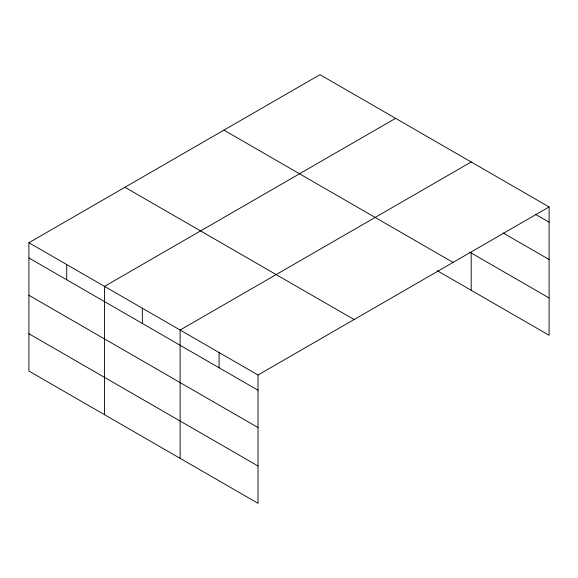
<?xml version="1.0" encoding="UTF-8"?>
<svg xmlns="http://www.w3.org/2000/svg" width="578" height="578" viewBox="0 0 578 578"><rect width="100%" height="100%" fill="white"/><g stroke="black" fill="none" stroke-linecap="round" stroke-linejoin="round"><path stroke-width="0.87" d="M28.9 242.724L258.026 375.014L258.026 503.322L28.9 371.04L28.9 242.724L319.974 74.678L549.1 206.96L549.1 335.276L437.25 270.699M395.583 118.331L104.51 286.377L104.51 414.693M471.193 161.984L180.126 330.031L180.126 458.347M258.026 375.014L549.1 206.96M535.857 214.546L549.1 222.198M503.135 232.977L549.1 259.515M469.654 252.087L549.1 297.959M223.917 130.129L453.044 262.419M124.956 187.272L354.083 319.555M28.9 257.961L258.026 390.244M28.9 295.271L258.026 427.561M28.9 333.723L258.026 466.005M471.193 252.983L471.193 290.3M219.076 352.522L219.076 367.752M142.318 308.204L142.318 323.442M66.708 264.551L66.708 279.788"/></g></svg>
